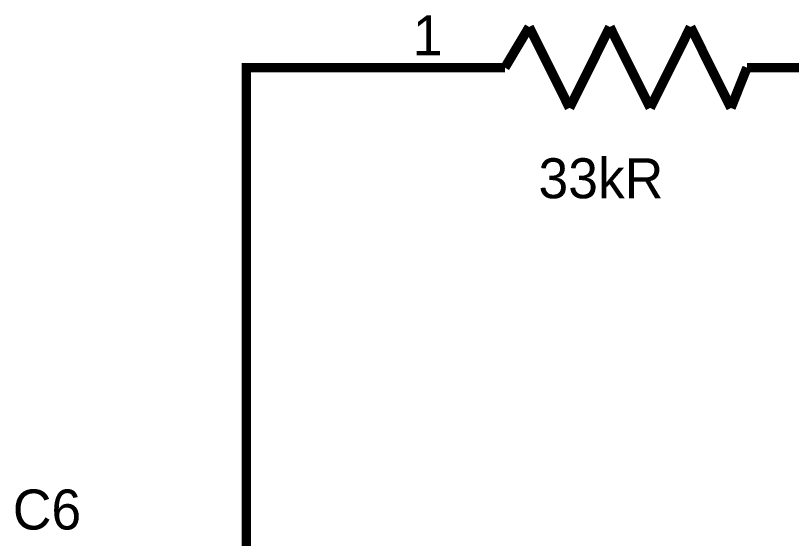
# Model space of a CAD drawing. Header units: inches. Extents: x 0 to 432, y 0 to 280.
# Drawn here: x 234.04 to 258.45, y 170.59 to 187.05 of the extents above; entities that cross this region are included whole.
import ezdxf

# ---------------------------------------------------------------- set-up
doc = ezdxf.new("R2010")
doc.units = ezdxf.units.IN
doc.layers.add('Sheet', color=255, linetype='Continuous')

msp = doc.modelspace()

# ---------------------------------------------------------------- linework, layer by layer
at = {"layer": 'Sheet'}
for points in [[(249.435, 185.406, 0.3, 0.3, 0), (250.199, 186.686, 0.3, 0.3, 0)], [(250.199, 186.686, 0.3, 0.3, 0), (251.468, 184.137, 0.3, 0.3, 0)], [(251.468, 184.137, 0.3, 0.3, 0), (252.737, 186.686, 0.3, 0.3, 0)], [(252.737, 186.686, 0.3, 0.3, 0), (254.006, 184.137, 0.3, 0.3, 0)], [(254.006, 184.137, 0.3, 0.3, 0), (255.275, 186.686, 0.3, 0.3, 0)], [(255.275, 186.686, 0.3, 0.3, 0), (256.544, 184.137, 0.3, 0.3, 0)], [(244.359, 185.406, 0.3, 0.3, 0), (241.304, 185.406, 0.3, 0.3, 0), (241.304, 167.629, 0.3, 0.3, 0)], [(249.435, 185.406, 0.3, 0.3, 0), (244.359, 185.406, 0.3, 0.3, 0)], [(249.435, 185.406, 0.3, 0.3, 0), (248.671, 185.406, 0.3, 0.3, 0)], [(256.544, 184.137, 0.3, 0.3, 0), (257.049, 185.406, 0.3, 0.3, 0)], [(257.049, 185.406, 0.3, 0.3, 0), (262.137, 185.406, 0.3, 0.3, 0)], [(257.049, 185.406, 0.3, 0.3, 0), (257.813, 185.406, 0.3, 0.3, 0)]]:
    msp.add_lwpolyline(points, format="xyseb", dxfattribs=at)

# ---------------------------------------------------------------- texts
for s, height, p in [('1', 1.258, (246.537, 185.788)), ('33kR', 1.2577, (250.491, 181.296)), ('C6', 1.2577, (233.959, 170.874))]:
    msp.add_text(s, height=height, dxfattribs=at).set_placement(p)

doc.saveas('drawing.dxf')
